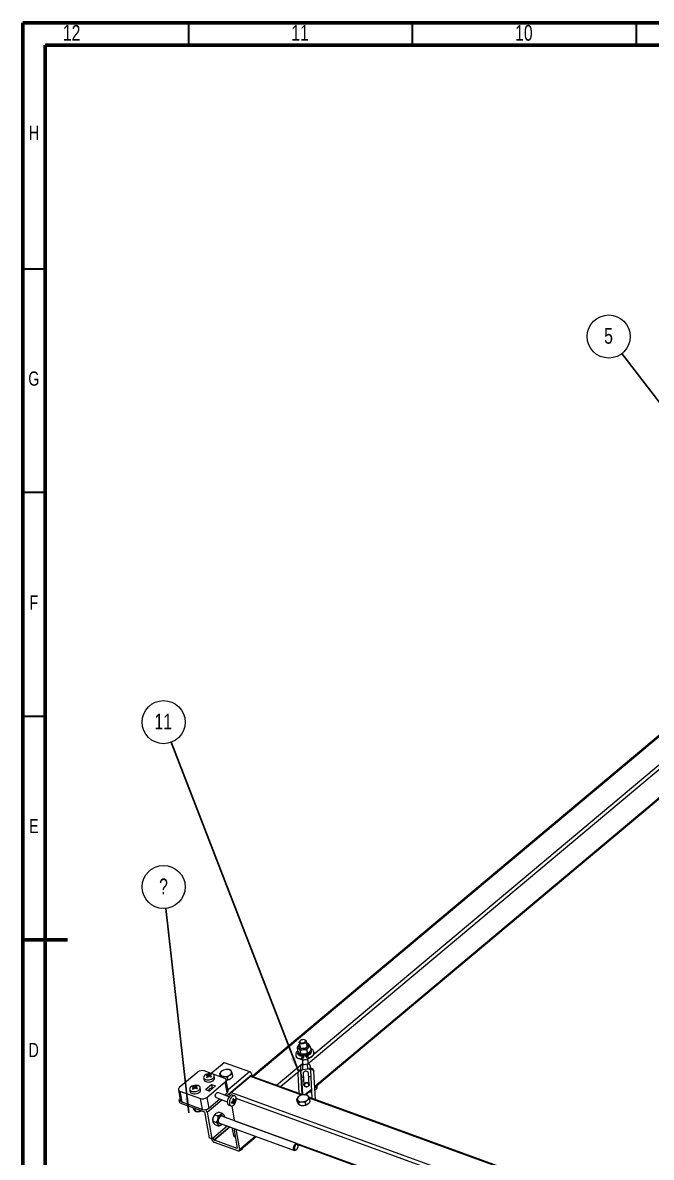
# Model space of a CAD drawing. Header units: millimetres. Extents: x 15 to 589, y 5 to 415.
# Drawn here: x 15 to 155.4, y 161.4 to 415 of the extents above; entities that cross this region are included whole.
import ezdxf

# ---------------------------------------------------------------- set-up
doc = ezdxf.new("R2010")
doc.units = ezdxf.units.MM
doc.styles.add('SLDTEXTSTYLE0', font='TXT', dxfattribs={"width": 0.75})
doc.dimstyles.new('SLDDIMSTYLE0', dxfattribs={"dimtxt": 0.18, "dimasz": 3.302, "dimexe": 0, "dimexo": 0.0625, "dimgap": 0, "dimtad": 0, "dimtih": 1, "dimtoh": 1, "dimdec": 0, "dimrnd": 1e-09, "dimzin": 0, "dimdsep": 46, "dimtxsty": 'Standard', "dimsah": 1, "dimcen": 0.09, "dimadec": 0, "dimazin": 0, "dimtfac": 3.302, "dimtdec": 0, "dimtofl": 0, "dimtmove": 0, "dimatfit": 3, "dimfxl": 1, "dimfrac": 2, "dimtolj": 1, "dimtzin": 0, "dimarcsym": 0})

# ---------------------------------------------------------------- blocks, each defined once
blk = doc.blocks.new('SW_NOTE_2')
at = {"color": 0, "linetype": 'Continuous', "lineweight": 0}
blk.add_circle((-2.93, 3.81), 4.81, dxfattribs=at)
at = {"color": 0, "linetype": 'Continuous', "lineweight": 0, "insert": (-2.96, 5.69), "char_height": 3.5, "attachment_point": 2, "style": 'SLDTEXTSTYLE0'}
blk.add_mtext('5', dxfattribs=at)
blk = doc.blocks.new('SW_NOTE_16')
at = {"color": 0, "linetype": 'Continuous', "lineweight": 0}
blk.add_circle((-0.53, 4.78), 4.81, dxfattribs=at)
at = {"color": 0, "linetype": 'Continuous', "lineweight": 0, "insert": (-0.54, 6.66), "char_height": 3.5, "attachment_point": 2, "style": 'SLDTEXTSTYLE0'}
blk.add_mtext('?', dxfattribs=at)
blk = doc.blocks.new('SW_NOTE_17')
at = {"color": 0, "linetype": 'Continuous', "lineweight": 0}
blk.add_circle((-1.73, 4.48), 4.81, dxfattribs=at)
at = {"color": 0, "linetype": 'Continuous', "lineweight": 0, "insert": (-1.8, 6.37), "char_height": 3.5, "attachment_point": 2, "style": 'SLDTEXTSTYLE0'}
blk.add_mtext('11', dxfattribs=at)

msp = doc.modelspace()

# ---------------------------------------------------------------- linework, layer by layer
at = {"color": 7, "linetype": 'Continuous', "lineweight": 60}
for p, q in [((15, 415), (589, 415)), ((15, 5), (15, 415)), ((20, 410), (584, 410)), ((20, 10), (20, 410)), ((15, 210), (25, 210))]:
    msp.add_line(p, q, dxfattribs=at)
at = {"color": 7, "linetype": 'Continuous', "lineweight": 30}
for p, q in [((52, 415), (52, 410)), ((102, 415), (102, 410)), ((152, 415), (152, 410)), ((15, 360), (20, 360)), ((20, 310), (15, 310)), ((15, 260), (20, 260))]:
    msp.add_line(p, q, dxfattribs=at)
at = {"color": 7, "linetype": 'Continuous', "lineweight": 15}
for p, q in [((201.81, 293.21), (66.28, 179.48)), ((80.24, 177.08), (205.85, 282.49)), ((78.05, 187.63), (77.93, 187.67)), ((76.26, 185.96), (76.39, 185.24)), ((76.76, 187.07), (76.95, 186)), ((76.93, 185.26), (77.06, 184.54)), ((77.04, 187.52), (76.94, 187.43)), ((78.53, 186.28), (78.34, 187.35)), ((78.42, 185.38), (78.55, 184.66)), ((78.63, 186.89), (78.53, 186.93)), ((79.23, 186.21), (79.36, 185.49)), ((79.53, 185.22), (79.48, 185.48)), ((57.04, 180.17), (59.98, 182.64)), ((59.98, 182.64), (65.65, 180.57)), ((76.01, 184.17), (76.02, 184.14)), ((76.33, 184.92), (76.37, 184.67)), ((76.99, 184.56), (77.09, 184.52)), ((77.2, 183.31), (77.2, 183.34)), ((77.5, 183.15), (77.52, 182.76)), ((77.52, 182.76), (77.56, 182.09)), ((78.69, 183.25), (78.69, 183.27)), ((78.72, 182.83), (78.7, 183.16)), ((78.75, 182.24), (78.72, 182.83)), ((78.96, 183.58), (78.97, 183.55)), ((80.04, 184.85), (80.03, 184.88)), ((54.11, 180.48), (49.98, 177.02)), ((60.11, 179.05), (55.5, 180.73)), ((59.1, 179.69), (59.01, 180.22)), ((59.4, 180.64), (59.39, 180.63)), ((61.28, 180.93), (61.21, 180.96)), ((61.53, 180.83), (61.28, 180.93)), ((76.44, 180.22), (76.68, 175.69)), ((76.97, 180.57), (76.96, 180.81)), ((77.01, 181.59), (77.04, 181.09)), ((77.04, 181.09), (77.04, 181.09)), ((77.05, 180.59), (77.33, 175.46)), ((77.05, 180.59), (77.25, 179.46)), ((77.1, 180.9), (77.11, 180.67)), ((78.65, 182.24), (77.46, 182.08)), ((78.64, 182.2), (77.46, 182.04)), ((77.46, 182.04), (77.52, 180.94)), ((78.7, 181.1), (77.52, 180.94)), ((77.66, 180.14), (77.8, 177.61)), ((78.7, 181.1), (78.64, 182.2)), ((78.99, 177.67), (78.86, 180.21)), ((79.18, 180.95), (79.17, 181.18)), ((79.33, 181.28), (79.23, 181.86)), ((79.23, 181.85), (79.23, 181.86)), ((79.23, 181.85), (79.26, 181.39)), ((79.27, 180.89), (79.6, 174.63)), ((79.33, 181.13), (79.35, 180.89)), ((80.39, 174.34), (80.05, 180.59)), ((55.41, 179.22), (55.5, 178.74)), ((55.82, 176.56), (57.17, 177.7)), ((56.12, 174.79), (60.25, 178.25)), ((56.16, 179.68), (56.13, 179.87)), ((56.35, 179.32), (56.29, 179.63)), ((56.81, 179.72), (56.86, 179.42)), ((56.9, 179.82), (56.87, 180)), ((57.17, 177.7), (58.09, 177.36)), ((57.17, 177.7), (57.31, 176.89)), ((57.86, 179.15), (57.78, 179.64)), ((59.33, 179.34), (59.32, 179.4)), ((60.67, 175.84), (60.25, 178.25)), ((60.89, 176.29), (60.47, 178.7)), ((60.47, 178.67), (60.49, 178.67)), ((60.83, 178.76), (60.49, 178.67)), ((60.83, 178.76), (60.73, 179.29)), ((61.12, 178.82), (61.4, 179)), ((66.23, 179.76), (61.22, 175.56)), ((61.4, 179), (61.67, 179.18)), ((61.93, 179.48), (61.84, 180.01)), ((77.59, 175.36), (66.01, 179.58)), ((66.2, 179.92), (66.23, 179.76)), ((77.25, 179.46), (77.47, 175.4)), ((78.9, 179.4), (79, 179.41)), ((49.76, 176.57), (50.19, 174.15)), ((50.12, 176.22), (54.73, 174.54)), ((50.12, 176.22), (50.55, 173.8)), ((52.28, 176.6), (52.37, 176.11)), ((53.05, 177.06), (53.02, 177.25)), ((53.22, 176.71), (53.16, 177.01)), ((53.68, 177.09), (53.74, 176.78)), ((53.79, 177.19), (53.76, 177.38)), ((54.73, 176.53), (54.65, 177.01)), ((55.82, 176.56), (56.74, 176.23)), ((56.72, 176.67), (56.72, 176.67)), ((56.74, 176.23), (58.09, 177.36)), ((57.46, 176.84), (57.2, 176.93)), ((61.11, 174.96), (58.6, 175.87)), ((60.08, 175.34), (60.67, 175.84)), ((61.22, 175.56), (61.3, 175.16)), ((62.34, 175.15), (61.88, 175.32)), ((78.19, 175.35), (79.51, 176.46)), ((78.57, 175.24), (78.43, 175.29)), ((78.63, 175.22), (78.57, 175.24)), ((79.19, 176.11), (79.07, 176.1)), ((79.17, 176.18), (79.19, 176.11)), ((79.52, 176.11), (79.19, 176.11)), ((80.32, 177.14), (80.45, 177.15)), ((80.38, 176.47), (80.48, 176.56)), ((80.45, 177.15), (80.46, 177.26)), ((80.45, 177.15), (80.55, 176.62)), ((49.97, 174.24), (50.15, 174.39)), ((50.08, 173.6), (49.97, 174.24)), ((49.97, 174.24), (50.19, 174.16)), ((50.08, 173.6), (55.61, 171.59)), ((50.55, 173.8), (55.15, 172.13)), ((53.09, 172.5), (53.13, 172.31)), ((55.15, 172.13), (54.73, 174.54)), ((56.12, 174.79), (56.55, 172.37)), ((56.55, 172.37), (59.02, 174.45)), ((58.19, 174.75), (60.7, 173.84)), ((61.06, 173.07), (61.52, 172.9)), ((61.7, 172.88), (62.25, 169.77)), ((62.07, 173.69), (61.78, 173.8)), ((61.95, 174.3), (62.25, 174.19)), ((62.11, 173.57), (62.29, 173.5)), ((62.36, 174.27), (62.54, 174.21)), ((76.28, 173.91), (76.19, 174.44)), ((76.43, 173.6), (76.55, 173.41)), ((76.55, 173.41), (76.67, 173.22)), ((76.62, 174.97), (76.62, 174.97)), ((76.77, 173.14), (76.67, 173.67)), ((76.77, 173.14), (76.67, 173.22)), ((76.82, 173.12), (76.92, 173.08)), ((77.15, 173.02), (77.52, 173.02)), ((77.52, 173.02), (77.88, 173.02)), ((78.22, 173.14), (77.88, 173.02)), ((78.22, 173.14), (78.13, 173.67)), ((78.49, 173.22), (78.73, 173.41)), ((78.73, 173.41), (78.98, 173.6)), ((143.47, 151.38), (78.9, 174.88)), ((79.2, 173.92), (79.11, 174.44)), ((53.38, 172.39), (53.43, 172.28)), ((53.43, 172.28), (53.59, 172.34)), ((53.43, 172.28), (53.53, 171.72)), ((53.53, 171.72), (53.65, 171.68)), ((54.62, 171.94), (54.66, 171.75)), ((55.61, 171.59), (56.63, 165.8)), ((56.19, 171.52), (57.24, 165.57)), ((57.9, 170.92), (58.59, 170.67)), ((58.12, 171.21), (58.12, 171.2)), ((58.86, 171.53), (59.55, 171.28)), ((59.15, 170.52), (59.12, 170.5)), ((76.25, 164.47), (59.47, 170.58)), ((60.11, 170.47), (60.1, 170.56)), ((57.24, 165.57), (60.66, 168.44)), ((57.49, 169.47), (57.5, 169.38)), ((57.5, 169.48), (58.18, 169.23)), ((58.05, 168.66), (58.74, 168.41)), ((58.92, 169.08), (75.71, 162.97)), ((59.37, 168.66), (59.57, 168.84)), ((59.47, 168.74), (59.48, 168.75)), ((61.74, 168.05), (62.05, 166.26)), ((62.08, 169.63), (62.25, 169.77)), ((62.14, 167.9), (62.93, 163.43)), ((62.6, 167.74), (63.41, 163.18)), ((57.24, 165.57), (56.63, 165.8)), ((57.27, 165.41), (57.24, 165.57)), ((57.72, 165.33), (57.62, 165.89)), ((62.87, 163.37), (57.81, 165.22)), ((63.33, 162.89), (67.14, 166.08)), ((63.03, 162.86), (57.81, 164.76)), ((63.87, 163.16), (63.97, 163.24)), ((76.09, 163.08), (76.19, 163.16)), ((76.44, 164.27), (139.18, 141.43)), ((76.5, 164.01), (76.48, 164.14))]:
    msp.add_line(p, q, dxfattribs=at)
at = {"color": 8, "linetype": 'Continuous', "lineweight": 15}
for p, q in [((202, 293.14), (66.47, 179.41)), ((80.23, 177.3), (205.49, 282.41)), ((196.61, 281.23), (78.74, 182.33)), ((80.01, 184.5), (193.89, 280.06)), ((78.71, 182.88), (78.72, 182.83)), ((60.85, 176.54), (65.65, 180.57)), ((71.69, 177.51), (77.54, 182.42)), ((76.45, 180.4), (72.61, 177.17)), ((79.33, 181.28), (79.23, 181.85)), ((56.32, 179.28), (56.27, 179.57)), ((56.5, 179.49), (56.44, 179.82)), ((56.6, 179.85), (56.66, 179.52)), ((56.85, 179.67), (56.9, 179.39)), ((60.54, 175.17), (66.2, 179.92)), ((77.26, 175.29), (65.85, 179.44)), ((53.19, 176.67), (53.14, 176.95)), ((53.38, 176.87), (53.32, 177.2)), ((53.48, 177.23), (53.55, 176.88)), ((53.72, 177.05), (53.78, 176.75)), ((61.6, 175.88), (139.06, 147.68)), ((77.94, 175.38), (79.49, 176.68)), ((56.19, 171.52), (59.48, 174.28)), ((62.01, 173.68), (61.74, 173.78)), ((61.94, 174.34), (62.21, 174.24)), ((62.29, 173.81), (61.97, 173.92)), ((62.03, 174.08), (62.35, 173.97)), ((138.45, 147), (62.69, 174.58)), ((143.32, 151.25), (79.01, 174.65)), ((57.72, 165.33), (61.2, 168.25)), ((61.35, 168.19), (57.81, 165.22)), ((62.12, 169.67), (139.21, 141.61)), ((63.41, 163.18), (66.95, 166.15)), ((62.87, 163.37), (62.93, 163.43))]:
    msp.add_line(p, q, dxfattribs=at)
at = {"color": 7, "linetype": 'Continuous', "lineweight": 15, "flags": 128}
for points in [[(76.9, 187.3), (76.91, 187.18), (77, 187.07), (77.15, 186.99), (77.35, 186.96), (77.57, 186.97), (77.78, 187.02), (77.96, 187.12), (78.1, 187.24), (78.16, 187.37), (78.14, 187.5), (78.06, 187.6), (77.9, 187.68), (77.71, 187.72), (77.49, 187.7), (77.27, 187.65), (77.09, 187.56), (76.96, 187.44), (76.9, 187.3)], [(76.38, 185.29), (76.34, 185.15), (76.32, 184.95), (76.39, 184.76), (76.52, 184.59), (76.72, 184.45), (76.97, 184.34), (77.27, 184.27), (77.6, 184.25), (77.94, 184.27), (78.28, 184.34), (78.6, 184.44), (78.89, 184.59), (79.13, 184.76)], [(76.83, 186.69), (76.74, 186.63), (76.64, 186.54)], [(78.05, 187.63), (78.19, 187.56), (78.3, 187.45), (78.34, 187.32), (78.32, 187.18), (78.22, 187.04), (78.07, 186.91), (77.87, 186.82), (77.64, 186.75), (77.4, 186.73), (77.18, 186.75), (76.99, 186.81), (76.85, 186.91), (76.77, 187.03), (76.76, 187.17), (76.76, 187.17)], [(76.76, 187.17), (76.82, 187.31), (76.94, 187.43)], [(78.46, 186.66), (78.58, 186.54), (78.64, 186.4), (78.62, 186.24), (78.53, 186.09), (78.38, 185.95), (78.17, 185.83), (77.93, 185.74), (77.67, 185.7), (77.41, 185.7), (77.18, 185.75), (76.99, 185.83), (76.86, 185.95), (76.8, 186.09), (76.82, 186.25), (76.88, 186.38)], [(79.13, 184.76), (79.32, 184.95), (79.44, 185.15), (79.49, 185.35), (79.46, 185.55), (79.36, 185.73), (79.3, 185.8)], [(76.37, 184.67), (76.43, 184.5), (76.57, 184.33), (76.76, 184.19), (77.02, 184.08), (77.31, 184.02), (77.64, 183.99), (77.68, 183.99)], [(55.67, 179.76), (55.51, 179.59), (55.42, 179.41), (55.41, 179.24), (55.47, 179.07), (55.6, 178.93), (55.79, 178.82), (56.04, 178.75), (56.31, 178.72), (56.61, 178.73), (56.9, 178.79), (57.18, 178.89), (57.42, 179.02), (57.6, 179.18), (57.73, 179.35), (57.78, 179.53), (57.76, 179.7), (57.66, 179.86), (57.5, 179.99), (57.28, 180.08), (57.02, 180.13), (56.73, 180.14), (56.43, 180.1), (56.14, 180.02), (55.88, 179.91), (55.67, 179.76)], [(78.86, 180.21), (78.85, 180.25), (78.79, 180.41), (78.66, 180.55), (78.48, 180.63), (78.28, 180.66), (78.07, 180.64), (77.89, 180.55), (77.75, 180.42), (77.67, 180.26), (77.66, 180.14)], [(52.56, 177.15), (52.4, 176.99), (52.3, 176.81), (52.28, 176.63), (52.33, 176.47), (52.45, 176.32), (52.64, 176.21), (52.88, 176.13), (53.15, 176.09), (53.45, 176.1), (53.74, 176.16), (54.02, 176.25), (54.27, 176.38), (54.46, 176.54), (54.59, 176.71), (54.65, 176.89), (54.64, 177.06), (54.55, 177.22), (54.39, 177.35), (54.18, 177.45), (53.92, 177.5), (53.63, 177.52), (53.34, 177.48), (53.05, 177.41), (52.78, 177.3), (52.56, 177.15)], [(55.5, 178.74), (55.55, 178.59), (55.68, 178.45), (55.88, 178.34), (56.12, 178.26), (56.4, 178.23), (56.69, 178.25), (56.99, 178.31), (57.26, 178.41), (57.5, 178.54), (57.69, 178.7), (57.81, 178.87), (57.86, 179.05), (57.86, 179.15)], [(78.99, 177.72), (78.98, 177.55), (78.9, 177.39), (78.77, 177.26), (78.58, 177.18), (78.38, 177.15), (78.17, 177.18), (77.99, 177.27), (77.87, 177.4), (77.8, 177.56), (77.81, 177.73), (77.89, 177.89), (78.02, 178.02), (78.21, 178.1), (78.41, 178.13), (78.62, 178.1), (78.8, 178.01), (78.92, 177.88), (78.99, 177.72)], [(78.89, 177.65), (78.83, 177.8), (78.7, 177.91), (78.52, 177.98), (78.33, 177.98), (78.14, 177.93), (78, 177.82), (77.91, 177.67), (77.9, 177.51), (77.97, 177.37), (78.1, 177.25), (78.27, 177.18), (78.47, 177.18), (78.65, 177.24), (78.8, 177.34), (78.88, 177.49), (78.89, 177.65)], [(52.37, 176.11), (52.42, 175.98), (52.54, 175.84), (52.73, 175.72), (52.96, 175.65), (53.24, 175.61), (53.53, 175.62), (53.83, 175.67), (54.11, 175.77), (54.35, 175.9), (54.54, 176.05), (54.68, 176.23), (54.74, 176.41), (54.73, 176.53)], [(58.02, 175), (58.02, 175.18), (58.05, 175.38), (58.14, 175.57), (58.25, 175.73), (58.38, 175.84), (58.51, 175.89), (58.6, 175.87)], [(61.29, 175.15), (61.11, 174.96), (60.95, 174.73), (60.82, 174.46), (60.74, 174.17), (60.7, 173.88), (60.71, 173.62), (60.76, 173.39), (60.86, 173.21), (61, 173.09), (61.06, 173.07)], [(61.75, 174.99), (61.57, 174.8), (61.41, 174.56), (61.28, 174.29), (61.2, 174), (61.16, 173.72), (61.17, 173.45), (61.22, 173.22), (61.32, 173.04), (61.46, 172.92), (61.63, 172.88), (61.82, 172.9), (62.01, 172.99), (62.2, 173.15), (62.37, 173.37), (62.51, 173.63), (62.62, 173.91), (62.68, 174.2), (62.7, 174.47), (62.66, 174.72), (62.58, 174.93), (62.46, 175.08), (62.31, 175.16), (62.13, 175.17), (61.94, 175.11), (61.75, 174.99)], [(80.38, 176.47), (80.31, 176.42), (80.28, 176.4)], [(76.64, 173.26), (76.55, 173.37), (76.5, 173.48)], [(78.94, 173.58), (78.91, 173.53), (78.74, 173.37)], [(59.28, 168.95), (59.18, 168.91), (59.02, 168.91), (58.88, 168.97), (58.78, 169.11), (58.72, 169.3), (58.7, 169.53), (58.74, 169.78), (58.82, 170.03), (58.93, 170.26), (59.08, 170.46), (59.25, 170.6)], [(59.37, 168.66), (59.48, 168.74), (59.58, 168.84)], [(63.5, 163.03), (63.69, 163.08), (63.89, 163.18)], [(76.09, 163.08), (76.02, 163.02), (75.86, 162.96), (75.72, 162.96), (75.6, 163.03), (75.52, 163.17), (75.47, 163.35), (75.47, 163.56), (75.52, 163.79), (75.6, 164.01), (75.72, 164.21), (75.87, 164.36)], [(76.01, 164.19), (75.88, 164.04), (75.78, 163.85), (75.71, 163.64), (75.69, 163.43), (75.72, 163.25), (75.8, 163.13), (75.91, 163.06), (76.05, 163.08), (76.19, 163.16), (76.32, 163.31), (76.43, 163.5), (76.49, 163.71), (76.51, 163.92), (76.48, 164.09), (76.4, 164.22), (76.29, 164.28), (76.15, 164.27), (76.01, 164.19)], [(75.87, 164.36), (76.02, 164.46), (76.17, 164.49), (76.3, 164.45), (76.4, 164.35), (76.47, 164.19), (76.48, 164.14)]]:
    msp.add_lwpolyline(points, dxfattribs=at)
at = {"color": 8, "linetype": 'Continuous', "lineweight": 15, "flags": 128}
for points in [[(77.2, 183.34), (76.86, 183.42), (76.57, 183.53), (76.33, 183.68), (76.15, 183.87), (76.04, 184.07), (76.01, 184.18)], [(76.02, 184.14), (76.05, 184.04), (76.15, 183.83), (76.33, 183.65), (76.57, 183.5), (76.87, 183.39), (77.2, 183.31)], [(77.52, 182.76), (77.53, 182.89), (77.61, 183.04), (77.75, 183.17), (77.93, 183.26), (78.14, 183.28), (78.34, 183.25), (78.52, 183.17), (78.65, 183.04), (78.71, 182.88)], [(80.03, 184.88), (80.04, 184.84), (80.03, 184.61), (79.94, 184.38), (79.79, 184.15), (79.56, 183.94), (79.29, 183.75), (78.96, 183.58)], [(78.97, 183.55), (79.29, 183.71), (79.57, 183.9), (79.79, 184.12), (79.95, 184.34), (80.03, 184.58), (80.04, 184.81), (80.04, 184.84)]]:
    msp.add_lwpolyline(points, dxfattribs=at)
at = {"color": 7, "linetype": 'Continuous', "lineweight": 15}
for centre, radius, start, end in [((76.96, 186.12), 0.524, 127.4345, 221.756), ((77.43, 186.83), 1.36, 230.7857, 279.0324), ((77.32, 186.1), 0.384, 194.9705, 250.2068), ((77.55, 187.35), 1.87, 273.0691, 311.8715), ((78.14, 186.25), 0.387, 310.0019, 4.81), ((78.18, 185.99), 1, 46.8759, 77.172), ((78.48, 186.37), 0.524, 307.4345, 41.756), ((78.74, 185.16), 0.791, 303.8182, 4.8713), ((77.65, 186.18), 1.75, 251.2976, 275.8881), ((77.73, 186.31), 1.87, 273.0691, 311.8715), ((77.77, 186.29), 2.27, 283.2064, 308.0845), ((79.07, 183.21), 0.385, 106.2974, 172.2004), ((79.06, 183.19), 0.368, 103.8421, 171.3699), ((55.04, 179.26), 1.54, 72.6055, 127.3945), ((59.81, 180.11), 0.688, 113.7376, 191.5894), ((60.63, 178.94), 2.11, 85.7355, 121.4745), ((60.84, 180.09), 0.948, 30.6947, 92.826), ((60.98, 180.44), 0.688, 293.7376, 11.5894), ((65.3, 179.72), 0.922, 12.6055, 67.3945), ((77.14, 180.26), 0.7, 108.7243, 183.0727), ((76.92, 181), 0.197, 281.1307, 331.2149), ((76.94, 180.77), 0.197, 281.1307, 331.2149), ((77.16, 179.75), 0.849, 97.6717, 102.9643), ((77.57, 180.42), 0.526, 95.6198, 150.7446), ((78.75, 181.71), 0.502, 16.4187, 102.253), ((78.79, 180.53), 0.573, 47.0418, 98.9766), ((79.32, 181.34), 0.217, 226.7332, 273.6787), ((79.33, 181.11), 0.217, 226.7332, 273.6787), ((79.38, 180.04), 0.858, 92.4227, 97.6761), ((79.35, 180.56), 0.7, 3.0727, 86.4645), ((57.44, 178.14), 2.17, 127.0775, 133.5222), ((55.85, 178.06), 1.65, 75.9566, 86.6554), ((58.38, 177.5), 2.96, 135.7156, 142.9388), ((55.4, 177.19), 2.19, 67.073, 73.5176), ((56.04, 178.22), 1.65, 75.9566, 86.6554), ((58.62, 177.42), 2.96, 135.7156, 142.9388), ((57.8, 182.13), 3.06, 241.0436, 243.1182), ((57.53, 178.51), 1.63, 113.8823, 124.6375), ((55.41, 176.84), 2.96, 57.621, 64.8755), ((54.5, 181.54), 3.07, 317.5774, 319.6669), ((57.76, 178.43), 1.63, 113.8823, 124.6375), ((55.6, 177), 2.96, 57.621, 64.8755), ((56.25, 177.91), 2.19, 67.073, 73.5176), ((58.49, 177.76), 2.17, 127.0775, 133.5222), ((59.95, 180.45), 0.948, 210.6947, 272.826), ((60.15, 181.61), 2.11, 265.7355, 301.4745), ((60.02, 178.62), 0.437, 300.7967, 79.214), ((60.38, 180.49), 1.83, 272.892, 313.8787), ((60.27, 180.95), 2.29, 275.4699, 291.7402), ((77.2, 179.26), 0.198, 45.6143, 73.7421), ((77.72, 179.81), 0.561, 226.7747, 268.9705), ((78.94, 179.97), 0.563, 276.729, 315.6474), ((50.21, 176.64), 0.437, 120.7967, 259.214), ((54.31, 175.46), 2.2, 125.6769, 132.12), ((52.7, 175.51), 1.6, 74.5331, 85.3645), ((55.2, 174.84), 2.95, 134.3225, 141.6172), ((52.22, 174.62), 2.15, 65.6492, 72.0924), ((52.89, 175.66), 1.6, 74.5331, 85.3645), ((55.43, 174.75), 2.95, 134.3225, 141.6172), ((54.77, 179.5), 3.09, 239.3525, 241.4591), ((54.41, 175.82), 1.68, 112.6174, 123.24), ((52.21, 174.24), 2.96, 56.2835, 63.4622), ((51.45, 178.95), 3.05, 315.9339, 317.9942), ((54.63, 175.74), 1.68, 112.6174, 123.24), ((52.4, 174.4), 2.96, 56.2835, 63.4622), ((53.1, 175.32), 2.15, 65.6492, 72.0924), ((55.33, 175.07), 2.2, 125.6769, 132.12), ((57.57, 175.7), 1.29, 131.3453, 150.7339), ((58.31, 175.01), 0.286, 182.4764, 246.2034), ((60.39, 176.25), 0.503, 304.3824, 4.3071), ((61.72, 174.76), 0.583, 74.389, 137.6166), ((76.94, 174.47), 0.592, 118.9557, 205.4705), ((77.84, 173.35), 2.03, 89.2752, 125.9998), ((77.98, 174.25), 1.13, 40.8453, 95.763), ((78.3, 174.74), 0.592, 298.9557, 25.4705), ((79.13, 178.22), 2.15, 267.4912, 280.5437), ((50.65, 174.27), 0.48, 194.0564, 257.2558), ((53.79, 173.48), 1.17, 241.2144, 259.4632), ((55.19, 176.01), 1.54, 252.6055, 307.3945), ((60.27, 176.34), 2.95, 297.7604, 305.0233), ((59.54, 173.21), 2.17, 7.2207, 13.6663), ((60.31, 176.1), 2.95, 297.7604, 305.0233), ((64.8, 174.79), 3.07, 197.7474, 199.8397), ((60.58, 176.17), 2.19, 307.2221, 313.6676), ((59.18, 173.27), 2.96, 15.859, 23.0756), ((63.67, 171.63), 3.06, 121.2193, 123.2896), ((59.37, 173.43), 2.96, 15.859, 23.0756), ((60.49, 173.51), 1.62, 354.0097, 4.7801), ((60.78, 175.08), 2.19, 307.2221, 313.6676), ((60.67, 173.67), 1.62, 354.0097, 4.7801), ((61.11, 175.35), 1.66, 316.1066, 326.7935), ((61.15, 175.11), 1.66, 316.1066, 326.7935), ((60.39, 173.93), 2.17, 7.2207, 13.6663), ((77.26, 174.96), 1.13, 220.8453, 275.763), ((77.41, 174.46), 1.47, 250.1951, 259.6777), ((77.56, 174.96), 1.98, 252.5435, 306.5608), ((77.4, 175.86), 2.03, 269.2752, 305.9998), ((77.53, 175.19), 2.2, 279.2803, 295.9947), ((54.07, 172.91), 1.3, 251.0965, 271.942), ((54.09, 173.24), 1.63, 270.8145, 300.5169), ((55.61, 173.59), 1.54, 252.6055, 307.3945), ((55.29, 171.32), 0.929, 12.6968, 54.4933), ((59.22, 169.74), 1.76, 162.8244, 188.7344), ((59.32, 169.82), 1.83, 126.602, 166.0587), ((60.32, 169.45), 1.83, 126.602, 166.0587), ((59.37, 170.25), 0.344, 72.247, 128.1683), ((59.56, 170.53), 0.514, 34.4561, 130.0773), ((59.48, 170.31), 0.375, 22.4536, 128.7733), ((59.14, 170.3), 0.993, 2.4906, 31.5538), ((59.88, 169.41), 1.42, 160.1777, 207.077), ((59.04, 169.06), 0.514, 214.4561, 310.0773), ((59.09, 169.43), 0.39, 190.2382, 244.5933), ((58.17, 165.61), 0.922, 192.6055, 247.3945), ((57.87, 165.36), 0.154, 192.6055, 247.3945), ((62.52, 166.43), 0.496, 200.6119, 267.0564), ((62.89, 163.41), 0.0437, 240.786, 19.2033), ((63.16, 163.09), 0.262, 240.786, 19.2033), ((63.31, 163.87), 0.908, 278.314, 308.3011), ((63.67, 163.61), 0.477, 296.6364, 355.2902)]:
    msp.add_arc(centre, radius, start, end, dxfattribs=at)
at = {"color": 8, "linetype": 'Continuous', "lineweight": 15}
for centre, radius, start, end in [((77.19, 183.02), 0.328, 20.4503, 89.044), ((77.21, 182.99), 0.318, 24.2012, 91.1914), ((77.04, 180.21), 0.597, 97.1633, 179.4097), ((77.48, 181.58), 0.465, 92.3387, 177.7188), ((77.52, 182.06), 0.0613, 159.7367, 195.2884), ((78.7, 182.22), 0.0612, 159.7038, 195.3106), ((79.43, 180.5), 0.635, 8.7283, 98.3125)]:
    msp.add_arc(centre, radius, start, end, dxfattribs=at)
at = {"color": 7, "linetype": 'Continuous', "lineweight": 15}
for points, knots in [([(76.36, 185.18), (76.32, 185.14), (76.21, 185.03), (76.1, 184.82), (76.02, 184.58), (75.99, 184.36), (76.01, 184.23), (76.02, 184.18)], [0, 0, 0, 0, 0.155535, 0.401251, 0.634951, 0.86093, 1, 1, 1, 1]), ([(76.64, 186.54), (76.57, 186.46), (76.43, 186.29), (76.32, 186.07), (76.26, 185.96)], [0, 0, 0, 0, 0.503997, 1, 1, 1, 1]), ([(76.26, 185.96), (76.3, 185.95), (76.38, 185.93), (76.49, 185.85), (76.56, 185.79), (76.57, 185.77)], [0, 0, 0, 0, 0.432383, 0.879551, 1, 1, 1, 1]), ([(76.76, 184.73), (76.69, 184.8), (76.57, 184.94), (76.45, 185.14), (76.39, 185.24)], [0, 0, 0, 0, 0.503997, 1, 1, 1, 1]), ([(76.57, 185.77), (76.63, 185.7), (76.75, 185.56), (76.87, 185.36), (76.93, 185.26)], [0, 0, 0, 0, 0.503997, 1, 1, 1, 1]), ([(76.93, 185.26), (77.02, 185.3), (77.23, 185.41), (77.49, 185.45), (77.65, 185.48)], [0, 0, 0, 0, 0.372647, 1, 1, 1, 1]), ([(77.65, 185.48), (77.66, 185.48), (77.87, 185.5), (78.13, 185.46), (78.37, 185.4), (78.42, 185.38)], [0, 0, 0, 0, 0.0594112, 0.7877359, 1, 1, 1, 1]), ([(78.42, 185.38), (78.47, 185.48), (78.57, 185.67), (78.7, 185.85), (78.78, 185.94), (78.8, 185.96)], [0, 0, 0, 0, 0.432383, 0.879551, 1, 1, 1, 1]), ([(78.87, 186.72), (78.81, 186.78), (78.72, 186.86), (78.65, 186.88), (78.63, 186.89)], [0, 0, 0, 0, 0.658576, 1, 1, 1, 1]), ([(78.8, 185.96), (78.87, 186.02), (79.02, 186.15), (79.16, 186.19), (79.23, 186.21)], [0, 0, 0, 0, 0.503997, 1, 1, 1, 1]), ([(79.23, 186.21), (79.18, 186.29), (79.07, 186.47), (78.95, 186.63), (78.88, 186.71), (78.87, 186.72)], [0, 0, 0, 0, 0.432383, 0.879551, 1, 1, 1, 1]), ([(79.36, 185.49), (79.31, 185.39), (79.21, 185.2), (79.08, 185.01), (79, 184.93), (78.98, 184.91)], [0, 0, 0, 0, 0.432383, 0.879551, 1, 1, 1, 1]), ([(80.02, 184.88), (80.02, 184.91), (80.01, 185.02), (79.93, 185.2), (79.78, 185.41), (79.59, 185.59), (79.43, 185.7), (79.33, 185.74), (79.31, 185.74)], [0, 0, 0, 0, 0.0695458, 0.2909415, 0.5100951, 0.7345257, 0.9700059, 1, 1, 1, 1]), ([(77.06, 184.54), (77.02, 184.55), (76.94, 184.57), (76.83, 184.65), (76.77, 184.71), (76.76, 184.73)], [0, 0, 0, 0, 0.432383, 0.879551, 1, 1, 1, 1]), ([(77.83, 184.44), (77.67, 184.44), (77.4, 184.44), (77.15, 184.51), (77.06, 184.54)], [0, 0, 0, 0, 0.627353, 1, 1, 1, 1]), ([(78.55, 184.66), (78.5, 184.64), (78.3, 184.53), (78.05, 184.46), (77.85, 184.44), (77.83, 184.44)], [0, 0, 0, 0, 0.2122641, 0.9405888, 1, 1, 1, 1]), ([(78.98, 184.91), (78.91, 184.85), (78.76, 184.72), (78.62, 184.68), (78.55, 184.66)], [0, 0, 0, 0, 0.503997, 1, 1, 1, 1]), ([(78.7, 183.21), (78.7, 183.21), (78.7, 183.22), (78.7, 183.24), (78.69, 183.25)], [0, 0, 0, 0, 0.064189, 1, 1, 1, 1]), ([(59.39, 180.62), (59.32, 180.56), (59.18, 180.45), (59.07, 180.29), (59.01, 180.22)], [0, 0, 0, 0, 0.503155, 1, 1, 1, 1]), ([(59.01, 180.22), (59.02, 180.2), (59.05, 180.16), (59.1, 180.06), (59.13, 179.99), (59.13, 179.97)], [0, 0, 0, 0, 0.432383, 0.879551, 1, 1, 1, 1]), ([(61.65, 180.58), (61.63, 180.64), (61.58, 180.77), (61.54, 180.81), (61.53, 180.83)], [0, 0, 0, 0, 0.503997, 1, 1, 1, 1]), ([(61.84, 180.01), (61.81, 180.1), (61.75, 180.29), (61.69, 180.48), (61.66, 180.56), (61.65, 180.58)], [0, 0, 0, 0, 0.432383, 0.879551, 1, 1, 1, 1]), ([(77.04, 181.11), (77.04, 181.1), (77.04, 181.09), (77.04, 181.04), (77, 180.98), (76.96, 180.93), (76.92, 180.93), (76.91, 180.92)], [0, 0, 0, 0, 0.141279, 0.38499, 0.633229, 0.890677, 1, 1, 1, 1]), ([(77.46, 182.08), (77.42, 182.07), (77.33, 182.05), (77.19, 181.98), (77.07, 181.85), (77.01, 181.72), (77.02, 181.63), (77.02, 181.59)], [0, 0, 0, 0, 0.1456129, 0.3923485, 0.6159266, 0.833975, 1, 1, 1, 1]), ([(79.23, 181.86), (79.22, 181.9), (79.2, 181.98), (79.11, 182.1), (78.97, 182.2), (78.81, 182.25), (78.7, 182.24), (78.65, 182.24)], [0, 0, 0, 0, 0.153742, 0.366711, 0.581626, 0.803796, 1, 1, 1, 1]), ([(79.17, 181.18), (79.17, 181.23), (79.17, 181.32), (79.22, 181.4), (79.25, 181.39), (79.26, 181.39)], [0, 0, 0, 0, 0.3088822, 0.66797, 1, 1, 1, 1]), ([(79.4, 181.26), (79.38, 181.26), (79.34, 181.26), (79.28, 181.31), (79.27, 181.35), (79.26, 181.36)], [0, 0, 0, 0, 0.199009, 0.62898, 1, 1, 1, 1]), ([(56.27, 179.57), (56.27, 179.58), (56.29, 179.59), (56.3, 179.62), (56.29, 179.64), (56.27, 179.66), (56.26, 179.66), (56.25, 179.67)], [0, 0, 0, 0, 0.213647, 0.427361, 0.639605, 0.851209, 1, 1, 1, 1]), ([(56.44, 179.82), (56.45, 179.82), (56.47, 179.82), (56.51, 179.82), (56.55, 179.83), (56.58, 179.84), (56.6, 179.85), (56.6, 179.85)], [0, 0, 0, 0, 0.213647, 0.427361, 0.639605, 0.851209, 1, 1, 1, 1]), ([(56.67, 179.52), (56.65, 179.52), (56.63, 179.53), (56.59, 179.53), (56.55, 179.52), (56.52, 179.51), (56.51, 179.49), (56.5, 179.49)], [0, 0, 0, 0, 0.213647, 0.427361, 0.639605, 0.851209, 1, 1, 1, 1]), ([(56.83, 179.77), (56.83, 179.76), (56.81, 179.75), (56.81, 179.73), (56.81, 179.71), (56.83, 179.69), (56.85, 179.68), (56.85, 179.67)], [0, 0, 0, 0, 0.213647, 0.427361, 0.639605, 0.851209, 1, 1, 1, 1]), ([(59.2, 179.36), (59.2, 179.37), (59.17, 179.47), (59.13, 179.58), (59.1, 179.69)], [0, 0, 0, 0, 0.038997, 1, 1, 1, 1]), ([(59.13, 179.97), (59.16, 179.89), (59.22, 179.73), (59.29, 179.51), (59.32, 179.4)], [0, 0, 0, 0, 0.503997, 1, 1, 1, 1]), ([(59.32, 179.4), (59.41, 179.43), (59.59, 179.49), (59.83, 179.51), (59.97, 179.51), (60, 179.51)], [0, 0, 0, 0, 0.432383, 0.879551, 1, 1, 1, 1]), ([(60, 179.51), (60.12, 179.49), (60.37, 179.45), (60.61, 179.34), (60.73, 179.29)], [0, 0, 0, 0, 0.503997, 1, 1, 1, 1]), ([(60.73, 179.29), (60.79, 179.37), (60.95, 179.57), (61.14, 179.72), (61.26, 179.81)], [0, 0, 0, 0, 0.371084, 1, 1, 1, 1]), ([(61.12, 178.82), (61.09, 178.81), (60.99, 178.78), (60.9, 178.77), (60.83, 178.76)], [0, 0, 0, 0, 0.282256, 1, 1, 1, 1]), ([(61.26, 179.81), (61.26, 179.82), (61.41, 179.91), (61.61, 179.98), (61.79, 180), (61.84, 180.01)], [0, 0, 0, 0, 0.0472424, 0.7594119, 1, 1, 1, 1]), ([(61.93, 179.48), (61.89, 179.43), (61.81, 179.32), (61.72, 179.23), (61.67, 179.18)], [0, 0, 0, 0, 0.464966, 1, 1, 1, 1]), ([(53.14, 176.95), (53.14, 176.96), (53.16, 176.97), (53.17, 177), (53.16, 177.02), (53.15, 177.04), (53.13, 177.04), (53.12, 177.05)], [0, 0, 0, 0, 0.213647, 0.427361, 0.639605, 0.851209, 1, 1, 1, 1]), ([(53.32, 177.2), (53.33, 177.2), (53.35, 177.2), (53.39, 177.2), (53.43, 177.2), (53.46, 177.22), (53.48, 177.23), (53.48, 177.23)], [0, 0, 0, 0, 0.213647, 0.427361, 0.639605, 0.851209, 1, 1, 1, 1]), ([(53.53, 176.89), (53.52, 176.89), (53.5, 176.9), (53.46, 176.9), (53.42, 176.9), (53.38, 176.88), (53.37, 176.87), (53.36, 176.86)], [0, 0, 0, 0, 0.213647, 0.427361, 0.639605, 0.851209, 1, 1, 1, 1]), ([(53.71, 177.14), (53.7, 177.14), (53.69, 177.12), (53.68, 177.1), (53.68, 177.08), (53.7, 177.06), (53.72, 177.05), (53.72, 177.05)], [0, 0, 0, 0, 0.213647, 0.427361, 0.639605, 0.851209, 1, 1, 1, 1]), ([(56.47, 176.32), (56.49, 176.37), (56.54, 176.49), (56.65, 176.6), (56.72, 176.67)], [0, 0, 0, 0, 0.372012, 1, 1, 1, 1]), ([(56.72, 176.67), (56.72, 176.68), (56.82, 176.76), (56.99, 176.85), (57.16, 176.92), (57.2, 176.93)], [0, 0, 0, 0, 0.053439, 0.773571, 1, 1, 1, 1]), ([(78.84, 174.99), (78.8, 175.05), (78.72, 175.17), (78.66, 175.2), (78.63, 175.22)], [0, 0, 0, 0, 0.503997, 1, 1, 1, 1]), ([(79.11, 174.44), (79.07, 174.53), (78.99, 174.72), (78.9, 174.9), (78.85, 174.98), (78.84, 174.99)], [0, 0, 0, 0, 0.432383, 0.879551, 1, 1, 1, 1]), ([(80.55, 176.62), (80.46, 176.54), (80.38, 176.46), (80.28, 176.41), (80.28, 176.4)], [0, 0, 0, 0, 0.9904841, 1, 1, 1, 1]), ([(80.66, 176.9), (80.64, 176.82), (80.6, 176.68), (80.56, 176.63), (80.55, 176.62)], [0, 0, 0, 0, 0.628916, 1, 1, 1, 1]), ([(80.71, 177.47), (80.71, 177.43), (80.7, 177.22), (80.68, 177.03), (80.66, 176.91), (80.66, 176.9)], [0, 0, 0, 0, 0.1975892, 0.9500827, 1, 1, 1, 1]), ([(61.97, 173.92), (61.98, 173.93), (61.99, 173.94), (62.01, 173.98), (62.03, 174.02), (62.03, 174.05), (62.02, 174.07), (62.02, 174.08)], [0, 0, 0, 0, 0.213647, 0.427361, 0.639605, 0.851209, 1, 1, 1, 1]), ([(62.1, 173.65), (62.1, 173.66), (62.1, 173.68), (62.08, 173.69), (62.06, 173.7), (62.03, 173.69), (62.02, 173.68), (62.01, 173.68)], [0, 0, 0, 0, 0.213647, 0.427361, 0.639605, 0.851209, 1, 1, 1, 1]), ([(62.21, 174.24), (62.21, 174.23), (62.22, 174.21), (62.24, 174.19), (62.26, 174.18), (62.29, 174.19), (62.3, 174.2), (62.3, 174.21)], [0, 0, 0, 0, 0.213647, 0.427361, 0.639605, 0.851209, 1, 1, 1, 1]), ([(62.35, 173.97), (62.34, 173.96), (62.33, 173.94), (62.31, 173.9), (62.3, 173.87), (62.29, 173.83), (62.29, 173.81), (62.29, 173.81)], [0, 0, 0, 0, 0.213647, 0.427361, 0.639605, 0.851209, 1, 1, 1, 1]), ([(76.62, 174.97), (76.51, 174.85), (76.35, 174.69), (76.22, 174.49), (76.19, 174.44)], [0, 0, 0, 0, 0.745268, 1, 1, 1, 1]), ([(76.19, 174.44), (76.22, 174.43), (76.27, 174.4), (76.35, 174.31), (76.39, 174.23), (76.4, 174.22)], [0, 0, 0, 0, 0.432383, 0.879551, 1, 1, 1, 1]), ([(76.43, 173.6), (76.42, 173.6), (76.38, 173.7), (76.33, 173.81), (76.28, 173.91)], [0, 0, 0, 0, 0.038997, 1, 1, 1, 1]), ([(76.4, 174.22), (76.45, 174.14), (76.53, 173.99), (76.63, 173.77), (76.67, 173.67)], [0, 0, 0, 0, 0.503997, 1, 1, 1, 1]), ([(76.67, 173.67), (76.77, 173.71), (76.95, 173.78), (77.2, 173.83), (77.34, 173.83), (77.37, 173.83)], [0, 0, 0, 0, 0.432383, 0.879551, 1, 1, 1, 1]), ([(77.15, 173.02), (77.15, 173.02), (77.02, 173.05), (76.89, 173.1), (76.77, 173.14)], [0, 0, 0, 0, 0.038997, 1, 1, 1, 1]), ([(77.37, 173.83), (77.5, 173.82), (77.76, 173.8), (78.01, 173.71), (78.13, 173.67)], [0, 0, 0, 0, 0.503997, 1, 1, 1, 1]), ([(78.13, 173.67), (78.16, 173.72), (78.29, 173.92), (78.45, 174.11), (78.58, 174.21), (78.59, 174.22)], [0, 0, 0, 0, 0.2405881, 0.9527576, 1, 1, 1, 1]), ([(78.49, 173.22), (78.44, 173.2), (78.35, 173.16), (78.26, 173.15), (78.22, 173.14)], [0, 0, 0, 0, 0.535034, 1, 1, 1, 1]), ([(78.59, 174.22), (78.7, 174.29), (78.87, 174.4), (79.04, 174.43), (79.11, 174.44)], [0, 0, 0, 0, 0.628916, 1, 1, 1, 1]), ([(79.2, 173.92), (79.15, 173.84), (79.08, 173.73), (79, 173.63), (78.98, 173.6)], [0, 0, 0, 0, 0.717744, 1, 1, 1, 1]), ([(53.35, 171.89), (53.31, 171.95), (53.24, 172.07), (53.17, 172.23), (53.13, 172.31)], [0, 0, 0, 0, 0.503995, 1, 1, 1, 1]), ([(53.53, 171.72), (53.51, 171.74), (53.46, 171.76), (53.4, 171.82), (53.36, 171.88), (53.35, 171.89)], [0, 0, 0, 0, 0.432382, 0.879547, 1, 1, 1, 1]), ([(54.12, 171.61), (54.02, 171.62), (53.82, 171.63), (53.63, 171.69), (53.53, 171.72)], [0, 0, 0, 0, 0.503995, 1, 1, 1, 1]), ([(54.66, 171.75), (54.59, 171.72), (54.44, 171.65), (54.25, 171.62), (54.14, 171.61), (54.12, 171.61)], [0, 0, 0, 0, 0.432382, 0.8795474, 1, 1, 1, 1]), ([(54.9, 171.84), (54.87, 171.82), (54.79, 171.77), (54.71, 171.75), (54.66, 171.75)], [0, 0, 0, 0, 0.413115, 1, 1, 1, 1]), ([(57.5, 169.48), (57.49, 169.59), (57.47, 169.82), (57.5, 170.08), (57.54, 170.23), (57.55, 170.26)], [0, 0, 0, 0, 0.432383, 0.879551, 1, 1, 1, 1]), ([(57.55, 170.26), (57.59, 170.38), (57.68, 170.62), (57.83, 170.82), (57.9, 170.92)], [0, 0, 0, 0, 0.503997, 1, 1, 1, 1]), ([(57.9, 170.92), (57.92, 170.95), (57.98, 171.07), (58.09, 171.19), (58.22, 171.28), (58.23, 171.28)], [0, 0, 0, 0, 0.2122641, 0.9405888, 1, 1, 1, 1]), ([(58.23, 171.28), (58.35, 171.34), (58.54, 171.44), (58.77, 171.51), (58.86, 171.53)], [0, 0, 0, 0, 0.627353, 1, 1, 1, 1]), ([(58.59, 170.67), (58.6, 170.56), (58.62, 170.33), (58.59, 170.07), (58.55, 169.92), (58.54, 169.89)], [0, 0, 0, 0, 0.432383, 0.879551, 1, 1, 1, 1]), ([(59.23, 170.92), (59.22, 170.91), (59.08, 170.83), (58.86, 170.74), (58.64, 170.68), (58.59, 170.67)], [0, 0, 0, 0, 0.0594112, 0.7877359, 1, 1, 1, 1]), ([(59.55, 171.28), (59.53, 171.24), (59.46, 171.11), (59.32, 170.99), (59.23, 170.92)], [0, 0, 0, 0, 0.372647, 1, 1, 1, 1]), ([(59.98, 170.82), (59.92, 170.89), (59.81, 171.04), (59.64, 171.2), (59.55, 171.28)], [0, 0, 0, 0, 0.503997, 1, 1, 1, 1]), ([(60.09, 170.56), (60.09, 170.57), (60.09, 170.63), (60.04, 170.72), (59.99, 170.8), (59.98, 170.82)], [0, 0, 0, 0, 0.181782, 0.826372, 1, 1, 1, 1]), ([(57.62, 169.13), (57.58, 169.2), (57.5, 169.33), (57.5, 169.43), (57.5, 169.48)], [0, 0, 0, 0, 0.503997, 1, 1, 1, 1]), ([(58.05, 168.66), (57.97, 168.73), (57.82, 168.87), (57.69, 169.03), (57.63, 169.11), (57.62, 169.13)], [0, 0, 0, 0, 0.432383, 0.879551, 1, 1, 1, 1]), ([(58.54, 169.89), (58.5, 169.77), (58.41, 169.53), (58.26, 169.33), (58.18, 169.23)], [0, 0, 0, 0, 0.503997, 1, 1, 1, 1]), ([(58.18, 169.23), (58.26, 169.16), (58.41, 169.02), (58.55, 168.86), (58.6, 168.78), (58.61, 168.76)], [0, 0, 0, 0, 0.432383, 0.879551, 1, 1, 1, 1]), ([(58.61, 168.76), (58.65, 168.7), (58.73, 168.56), (58.73, 168.46), (58.74, 168.41)], [0, 0, 0, 0, 0.503997, 1, 1, 1, 1]), ([(58.74, 168.41), (58.79, 168.42), (59.01, 168.49), (59.23, 168.57), (59.36, 168.66), (59.37, 168.66)], [0, 0, 0, 0, 0.212264, 0.940589, 1, 1, 1, 1])]:
    msp.add_open_spline(points, degree=3, knots=knots, dxfattribs=at)
at = {"color": 8, "linetype": 'Continuous', "lineweight": 15}
for points, knots in [([(77.2, 183.34), (77.2, 183.39), (77.2, 183.48), (77.27, 183.63), (77.39, 183.78), (77.52, 183.89), (77.6, 183.96), (77.62, 183.98), (77.62, 183.99)], [0, 0, 0, 0, 0.1894875, 0.3868183, 0.6068953, 0.8660141, 0.9758311, 1, 1, 1, 1]), ([(77.79, 184.01), (77.79, 183.99), (77.78, 183.95), (77.73, 183.83), (77.64, 183.66), (77.55, 183.45), (77.5, 183.28), (77.5, 183.18), (77.5, 183.15)], [0, 0, 0, 0, 0.070084, 0.208606, 0.483537, 0.697095, 0.878506, 1, 1, 1, 1]), ([(78.69, 183.27), (78.69, 183.27), (78.68, 183.32), (78.65, 183.38), (78.6, 183.49), (78.55, 183.57), (78.46, 183.69), (78.36, 183.82), (78.25, 183.95), (78.21, 184.03), (78.2, 184.06)], [0, 0, 0, 0, 0.031173, 0.156709, 0.191774, 0.367557, 0.415255, 0.636278, 0.86586, 1, 1, 1, 1]), ([(78.37, 184.09), (78.38, 184.09), (78.39, 184.07), (78.45, 184.04), (78.58, 183.98), (78.72, 183.89), (78.83, 183.81), (78.91, 183.72), (78.95, 183.64), (78.96, 183.59), (78.96, 183.58)], [0, 0, 0, 0, 0.01812, 0.082839, 0.296944, 0.527402, 0.653808, 0.776595, 0.963344, 1, 1, 1, 1]), ([(76.96, 180.81), (76.96, 180.84), (76.95, 180.9), (76.92, 180.93), (76.91, 180.92), (76.91, 180.92)], [0, 0, 0, 0, 0.484196, 0.966292, 1, 1, 1, 1]), ([(77.04, 181.09), (77.04, 181.09), (77.05, 181.1), (77.08, 181.04), (77.09, 180.95), (77.1, 180.9)], [0, 0, 0, 0, 0.255556, 0.617645, 1, 1, 1, 1]), ([(79.4, 181.25), (79.4, 181.25), (79.38, 181.26), (79.34, 181.23), (79.34, 181.16), (79.33, 181.13)], [0, 0, 0, 0, 0.051322, 0.572895, 1, 1, 1, 1])]:
    msp.add_open_spline(points, degree=3, knots=knots, dxfattribs=at)

# ---------------------------------------------------------------- block references
at = {"color": 7, "linetype": 'Continuous', "lineweight": 0}
for name, p in [('SW_NOTE_2', (148.8, 341.05)), ('SW_NOTE_17', (48.19, 254.19)), ('SW_NOTE_16', (46.99, 217.06))]:
    msp.add_blockref(name, p, dxfattribs=at)

# ---------------------------------------------------------------- texts
at = {"color": 7, "linetype": 'Continuous', "lineweight": 0, "attachment_point": 2, "style": 'SLDTEXTSTYLE0'}
for s, insert, char_height in [('12', (25.93, 414.48), 3.5), ('11', (76.93, 414.48), 3.5), ('10', (126.93, 414.48), 3.5), ('H', (17.49, 391.98), 3.17), ('G', (17.49, 337.04), 3.17), ('F', (17.47, 286.98), 3.17), ('E', (17.51, 237.04), 3.17), ('D', (17.46, 186.98), 3.17)]:
    msp.add_mtext(s, dxfattribs=dict(at, insert=insert, char_height=char_height))

# ---------------------------------------------------------------- leaders
at = {"color": 7, "linetype": 'Continuous', "lineweight": 0}
for points in [[(243.95, 217.31), (148.8, 341.05)], [(76.56, 180.65), (48.19, 254.19)], [(52.08, 171.37), (46.99, 217.06)]]:
    msp.add_leader(points, dimstyle='SLDDIMSTYLE0', dxfattribs=at)

doc.saveas('drawing.dxf')
